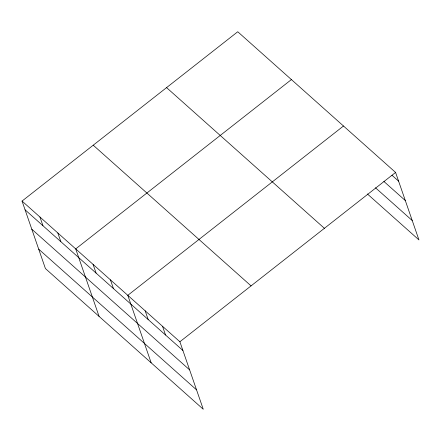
<?xml version="1.0" encoding="UTF-8"?>
<svg xmlns="http://www.w3.org/2000/svg" width="441" height="441" viewBox="0 0 441 441"><rect width="100%" height="100%" fill="white"/><g stroke="black" fill="none" stroke-linecap="round" stroke-linejoin="round"><path stroke-width="0.66" d="M22.05 201.074L179.884 341.758L203.257 409.254L45.423 268.563L22.05 201.074L237.743 31.746L395.577 172.437L418.95 239.926L367.375 193.957M291.407 79.578L75.714 248.906L99.087 316.401M343.495 126.005L127.796 295.332L151.169 362.827M179.884 341.758L395.577 172.437M391.961 175.242L398.598 181.157M383.868 181.438L405.318 200.556M375.467 187.761L412.236 220.533M166.566 87.621L324.4 228.311M93.227 145.194L251.061 285.884M25.071 209.8L182.905 350.485M31.785 229.193L189.619 369.878M38.709 249.171L196.537 389.861M162.52 326.285L165.546 335.011M145.161 310.806L148.182 319.532M110.437 279.859L113.458 288.585M93.073 264.38L96.094 273.106M57.826 232.958L60.847 241.685M39.938 217.016L42.959 225.742"/></g></svg>
